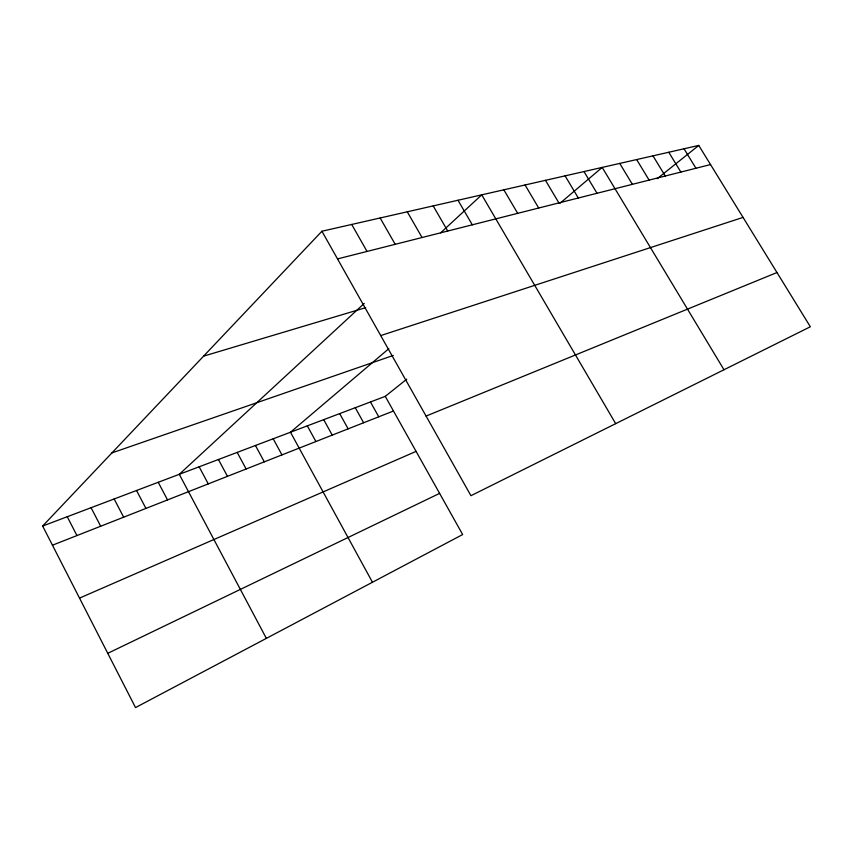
<?xml version="1.0" encoding="UTF-8"?>
<svg xmlns="http://www.w3.org/2000/svg" width="853" height="853" viewBox="0 0 853 853"><rect width="100%" height="100%" fill="white"/><g stroke="black" fill="none" stroke-linecap="round" stroke-linejoin="round"><path stroke-width="1.28" d="M406.764 379.159L385.268 396.357L462.657 534.543L135.52 707.574L42.65 526.034L321.922 231.238L698.756 145.426L810.35 326.763L470.941 495.7L321.922 231.238M364.242 303.423L179.29 474.321L266.36 638.375M440.606 232.858L481.742 194.847L615.685 423.664M388.787 348.717L290.478 432.236L372.462 582.247M560.037 203.238L602.197 167.423L723.994 369.754M657.205 178.693L698.756 145.426M107.766 653.313L439.604 493.386M79.521 598.113L416.083 451.386M426.073 416.083L776.976 272.533M52.459 545.206L393.478 411.007M42.65 526.034L385.268 396.357M111.935 452.9L393.286 355.434M380.715 335.581L743.048 217.398M203.59 356.149L365.649 307.677M337.511 258.907L710.538 164.565M684.021 148.785L695.952 168.254M668.773 152.261L680.875 172.061M652.993 155.854L665.276 176.017M636.658 159.575L649.112 180.1M619.736 163.424L632.372 184.333M583.996 171.56L597.015 193.279M565.102 175.867L578.313 198.003M545.472 180.335L558.896 202.918M525.075 184.984L538.701 208.025M503.846 189.814L517.686 213.335M457.997 200.252L472.295 224.819M433.196 205.904L447.74 231.024M407.265 211.8L422.064 237.518M380.139 217.984L395.195 244.321M351.724 224.456L367.035 251.443M370.458 401.966L378.743 416.808M355.264 407.713L363.623 422.757M339.686 413.609L348.131 428.856M323.714 419.655L332.233 435.115M307.315 425.86L315.919 441.534M273.195 438.773L281.959 454.894M255.442 445.501L264.291 461.846M237.187 452.399L246.133 468.99M218.432 459.5L227.463 476.337M199.144 466.804L208.26 483.896M158.231 482.286L167.54 499.922M136.533 490.496L145.938 508.42M114.153 498.973L123.664 517.185M91.079 507.706L100.675 526.226M67.248 516.726L76.951 535.567"/></g></svg>
